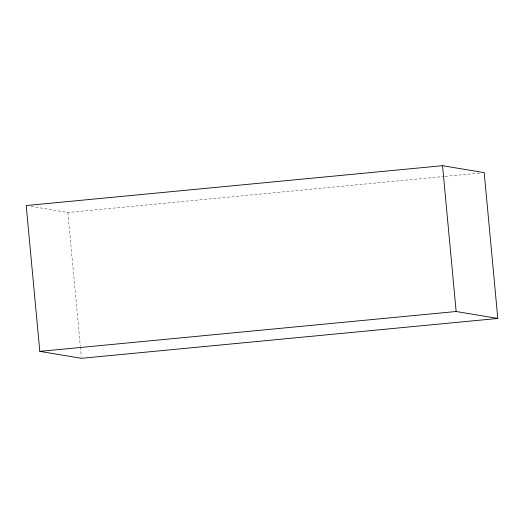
<?xml version="1.0" encoding="UTF-8"?>
<svg xmlns="http://www.w3.org/2000/svg" width="524" height="524" viewBox="0 0 524 524"><rect width="100%" height="100%" fill="white"/><g stroke="black" fill="none" stroke-linecap="round" stroke-linejoin="round"><path stroke-width="0.39" stroke-dasharray="2.62 1.97" d="M31.008 206.345L67.851 212.495L444.273 176.457M445.086 176.378L480.934 172.946M67.851 212.495L80.316 346.095M80.395 346.908L81.305 356.68"/><path stroke-width="0.79" d="M442.544 165.689L26.2 205.546L39.804 351.368L81.456 358.311L497.8 318.454L484.196 172.632L442.544 165.689L456.149 311.505L497.8 318.454M39.804 351.368L456.149 311.505"/></g></svg>
